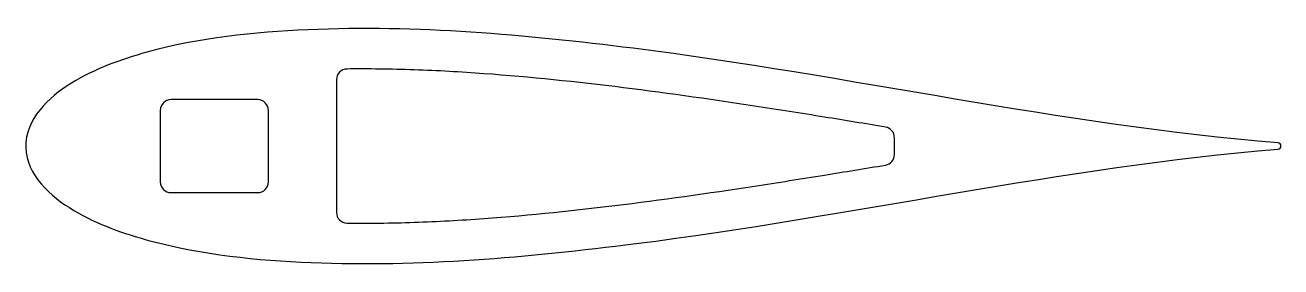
# Model space of a CAD drawing. Header units: inches. Extents: x 0 to 11.7, y -1.1 to 1.1.
import ezdxf

# ---------------------------------------------------------------- set-up
doc = ezdxf.new("R2010")
doc.units = ezdxf.units.IN
doc.header["$MEASUREMENT"] = 0

msp = doc.modelspace()

# ---------------------------------------------------------------- linework, layer by layer
at = {"color": 7, "linetype": 'Continuous', "lineweight": 25}
for p, q in [((2.887, 0.617), (2.887, -0.617)), ((2.155, 0.432), (1.35, 0.432)), ((1.25, 0.332), (1.25, -0.333)), ((2.255, -0.333), (2.255, 0.332)), ((8.072, -0.078), (8.072, 0.078)), ((1.35, -0.433), (2.155, -0.433))]:
    msp.add_line(p, q, dxfattribs=at)
for centre, radius, start, end in [((2.987, 0.617), 0.1, 90.6463, 180), ((1.35, 0.332), 0.1, 90, 180), ((2.155, 0.332), 0.1, 0, 90), ((7.972, 0.078), 0.1, 360, 80.5934), ((11.634, 0), 0.0288, 274.7538, 85.2462), ((7.972, -0.078), 0.1, 279.4066, 360), ((1.35, -0.333), 0.1, 180, 270), ((2.155, -0.333), 0.1, 270, 0), ((2.987, -0.617), 0.1, 180, 269.3537)]:
    msp.add_arc(centre, radius, start, end, dxfattribs=at)
for points, knots in [([(11.636, 0.029), (9.622, 0.196), (7.645, 0.658), (4.642, 1.036), (3.632, 1.126), (2.119, 1.061), (1.613, 1.008), (0.882, 0.806), (0.642, 0.72), (0.209, 0.452), (-0.006, 0.248), (0.006, -0.27), (0.227, -0.467), (0.666, -0.73), (0.909, -0.815), (1.645, -1.013), (2.146, -1.063), (3.664, -1.125), (4.67, -1.034), (7.662, -0.655), (9.631, -0.195), (11.636, -0.029)], [0, 0, 0, 0, 0.25, 0.25, 0.375, 0.375, 0.4375, 0.4375, 0.46875, 0.46875, 0.5, 0.5, 0.53125, 0.53125, 0.5625, 0.5625, 0.625, 0.625, 0.75, 0.75, 1, 1, 1, 1]), ([(7.989, 0.177), (7.799, 0.208), (7.393, 0.275), (6.554, 0.408), (5.472, 0.562), (4.391, 0.672), (3.637, 0.711), (3.241, 0.718), (3.06, 0.718), (2.986, 0.717)], [0.1636958, 0.1636958, 0.1636958, 0.1636958, 0.1865212, 0.2127122, 0.265094, 0.3174759, 0.3436668, 0.3567623, 0.3658195, 0.3658195, 0.3658195, 0.3658195]), ([(2.986, -0.717), (3.06, -0.718), (3.241, -0.718), (3.637, -0.711), (4.391, -0.672), (5.472, -0.562), (6.554, -0.408), (7.393, -0.275), (7.799, -0.208), (7.989, -0.177)], [0.6341805, 0.6341805, 0.6341805, 0.6341805, 0.6432377, 0.6563332, 0.6825241, 0.734906, 0.7872878, 0.8134788, 0.8363042, 0.8363042, 0.8363042, 0.8363042])]:
    msp.add_open_spline(points, degree=3, knots=knots, dxfattribs=at)

doc.saveas('drawing.dxf')
